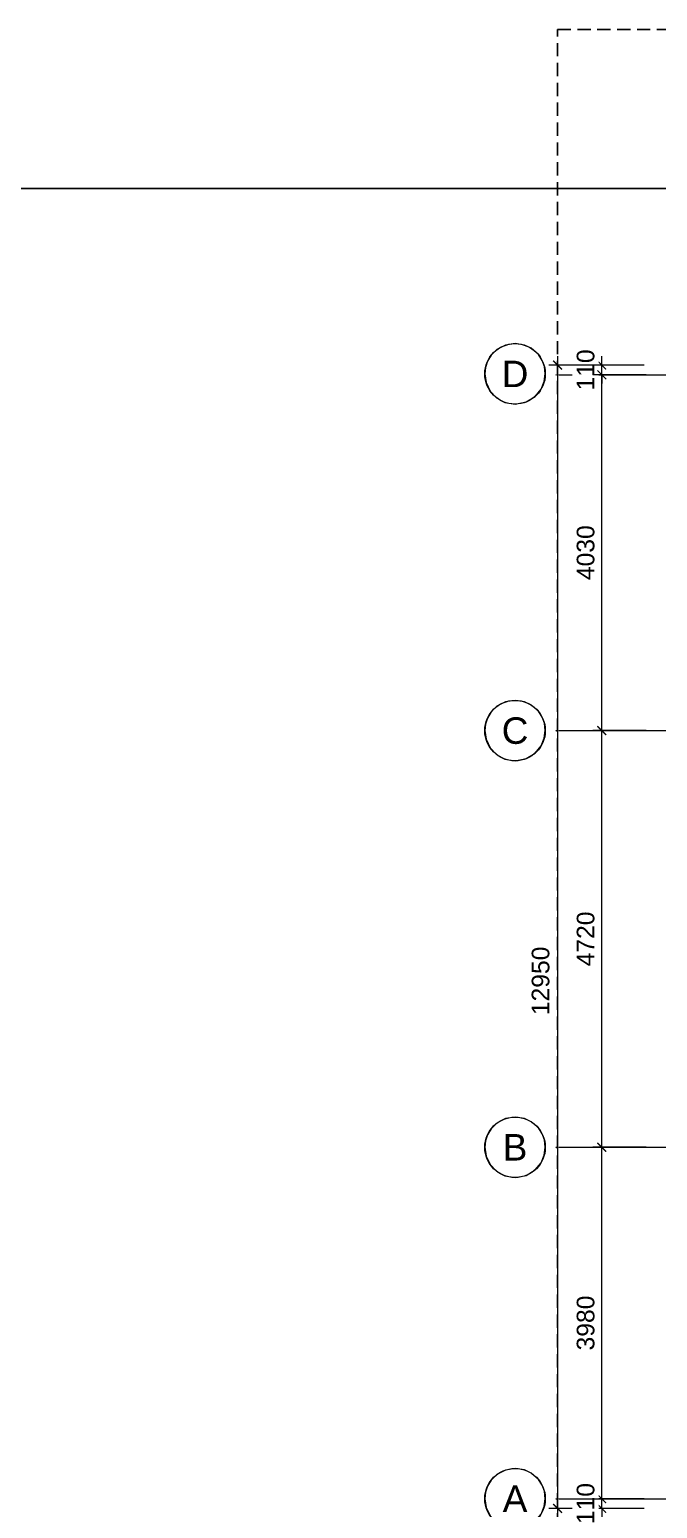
# Model space of a CAD drawing. Header units: millimetres. Extents: x -127141 to 682685, y -1234500 to 49778.
# Drawn here: x 238117 to 245228, y -102450 to -85700 of the extents above; entities that cross this region are included whole.
import ezdxf
from ezdxf.enums import TextEntityAlignment as Align

# ---------------------------------------------------------------- set-up
doc = ezdxf.new("R2010")
doc.units = ezdxf.units.MM
doc.header["$MEASUREMENT"] = 0
doc.set_wipeout_variables(frame=1)
doc.linetypes.add('DASHDOT', pattern=[1, 0.5, -0.25, 0, -0.25])
doc.linetypes.add('HIDDEN', pattern=[0.75, 0.5, -0.25])
for name, color, linetype, lineweight in [('A-DIM', 251, 'Continuous', 15), ('A-KY HIEU', 34, 'Continuous', 20), ('A-NET THAY', 125, 'Continuous', 18), ('A-TRUC', 251, 'DASHDOT', 5)]:
    doc.layers.add(name, color=color, linetype=linetype, lineweight=lineweight)
doc.layers.add('LUOI GIONG', color=160, linetype='Continuous', plot=False)
doc.styles.add('A1-arial', font='arial.ttf', dxfattribs={"width": 0.8})
doc.styles.get("Standard").update_dxf_attribs({"font": 'arial.ttf'})
doc.dimstyles.new('DIM_LAYOUT A2-A3', dxfattribs={"dimscale": 0, "dimtxt": 2, "dimasz": 1, "dimexe": 1, "dimexo": 0, "dimgap": 0.8, "dimtad": 1, "dimdec": 0, "dimlfac": -1, "dimzin": 0, "dimdsep": 46, "dimtxsty": 'Standard', "dimblk": 'ARCHTICK', "dimcen": 1, "dimdle": 1, "dimclrd": 256, "dimclre": 256, "dimclrt": 7, "dimadec": 0, "dimazin": 0, "dimtfac": 1, "dimtdec": 0, "dimtix": 1, "dimtofl": 0, "dimtmove": 2, "dimatfit": 3, "dimldrblk": 'ARCHTICK', "dimfxl": 1, "dimtfill": 1, "dimtolj": 1, "dimtzin": 0, "dimarcsym": 0})

# ---------------------------------------------------------------- blocks, each defined once
blk = doc.blocks.new('_ArchTick')
at = {"color": 0, "linetype": 'ByBlock', "const_width": 0.15}
blk.add_lwpolyline([(-0.5, -0.5), (0.5, 0.5)], dxfattribs=at)
blk = doc.blocks.new('*D1951')
at = {"layer": 'A-DIM', "lineweight": -2, "transparency": 16777216}
for p, q in [((-596, -8860), (-1200, -8860)), ((-1100, -12940), (-1100, -8760)), ((-620, -12840), (-1200, -12840))]:
    blk.add_line(p, q, dxfattribs=at)
at = {"layer": 'Defpoints', "color": 0, "transparency": 16777216}
for p in [(-1100, -8860), (-596, -8860, 0), (-620, -12840, 0)]:
    blk.add_point(p, dxfattribs=at)
at = {"layer": 'A-DIM', "lineweight": -2, "transparency": 16777216, "xscale": 100, "yscale": 100, "zscale": 100}
for p, rotation in [((-1100, -8860), 90), ((-1100, -12840), 270)]:
    blk.add_blockref('_ArchTick', p, dxfattribs=dict(at, rotation=rotation))
at = {"layer": 'A-DIM', "color": 7, "transparency": 16777216, "insert": (-1282, -10850), "char_height": 200, "attachment_point": 5, "rotation": 90, "bg_fill": 3, "box_fill_scale": 1.25, "bg_fill_color": 256, "bg_fill_true_color": 13158600, "bg_fill_transparency": 0}
blk.add_mtext('\\A1;3980', dxfattribs=at)
blk = doc.blocks.new('*D1952')
at = {"layer": 'A-DIM', "lineweight": -2, "transparency": 16777216}
for p, q in [((-596, -4140), (-1200, -4140)), ((-1100, -8960), (-1100, -4040)), ((-596, -8860), (-1200, -8860))]:
    blk.add_line(p, q, dxfattribs=at)
at = {"layer": 'Defpoints', "color": 0, "transparency": 16777216}
for p in [(-1100, -4140), (-596, -4140, 0), (-596, -8860, 0)]:
    blk.add_point(p, dxfattribs=at)
at = {"layer": 'A-DIM', "lineweight": -2, "transparency": 16777216, "xscale": 100, "yscale": 100, "zscale": 100}
for p, rotation in [((-1100, -4140), 90), ((-1100, -8860), 270)]:
    blk.add_blockref('_ArchTick', p, dxfattribs=dict(at, rotation=rotation))
at = {"layer": 'A-DIM', "color": 7, "transparency": 16777216, "insert": (-1282, -6500), "char_height": 200, "attachment_point": 5, "rotation": 90, "bg_fill": 3, "box_fill_scale": 1.25, "bg_fill_color": 256, "bg_fill_true_color": 13158600, "bg_fill_transparency": 0}
blk.add_mtext('\\A1;4720', dxfattribs=at)
blk = doc.blocks.new('*D1956')
at = {"layer": 'A-DIM', "lineweight": -2, "transparency": 16777216}
for p, q in [((-1100, 0), (-1100, 100)), ((-620, 0), (-1200, 0)), ((-620, -110), (-1200, -110)), ((-1100, -110), (-1100, -210))]:
    blk.add_line(p, q, dxfattribs=at)
at = {"layer": 'Defpoints', "color": 0, "transparency": 16777216}
for p in [(-620, 0), (-620, -110)]:
    blk.add_point(p, dxfattribs=at)
at = {"layer": 'A-DIM', "lineweight": -2, "transparency": 16777216, "xscale": 100, "yscale": 100, "zscale": 100}
for p, rotation in [((-1100, 0), 270), ((-1100, -110), 90)]:
    blk.add_blockref('_ArchTick', p, dxfattribs=dict(at, rotation=rotation))
at = {"layer": 'A-DIM', "color": 7, "transparency": 16777216, "insert": (-1282, -55), "char_height": 200, "attachment_point": 5, "rotation": 90, "bg_fill": 3, "box_fill_scale": 1.25, "bg_fill_color": 256, "bg_fill_true_color": 13158600, "bg_fill_transparency": 0}
blk.add_mtext('\\A1;110', dxfattribs=at)
at = {"layer": 'Defpoints', "color": 0, "transparency": 16777216}
blk.add_point((-1100, -110), dxfattribs=at)
blk = doc.blocks.new('*D1958')
at = {"layer": 'A-DIM', "lineweight": -2, "transparency": 16777216}
for p, q in [((-1600, 100), (-1600, -13050)), ((-620, 0), (-1700, 0)), ((-620, -12950), (-1700, -12950))]:
    blk.add_line(p, q, dxfattribs=at)
at = {"layer": 'Defpoints', "color": 0, "transparency": 16777216}
for p in [(-620, 0), (-1600, -12950), (-620, -12950, 0)]:
    blk.add_point(p, dxfattribs=at)
at = {"layer": 'A-DIM', "lineweight": -2, "transparency": 16777216, "xscale": 100, "yscale": 100, "zscale": 100}
for p, rotation in [((-1600, 0), 90), ((-1600, -12950), 270)]:
    blk.add_blockref('_ArchTick', p, dxfattribs=dict(at, rotation=rotation))
at = {"layer": 'A-DIM', "color": 7, "transparency": 16777216, "insert": (-1792, -6975), "char_height": 200, "attachment_point": 5, "rotation": 90, "bg_fill": 3, "box_fill_scale": 1.25, "bg_fill_color": 256, "bg_fill_true_color": 13158600, "bg_fill_transparency": 0}
blk.add_mtext('\\A1;12950', dxfattribs=at)
blk = doc.blocks.new('*D1959')
at = {"layer": 'A-DIM', "lineweight": -2, "transparency": 16777216}
for p, q in [((-620, -12840), (-1200, -12840)), ((-1100, -12840), (-1100, -12740)), ((-620, -12950), (-1200, -12950)), ((-1100, -12950), (-1100, -13050))]:
    blk.add_line(p, q, dxfattribs=at)
at = {"layer": 'Defpoints', "color": 0, "transparency": 16777216}
for p in [(-620, -12840), (-620, -12950)]:
    blk.add_point(p, dxfattribs=at)
at = {"layer": 'A-DIM', "lineweight": -2, "transparency": 16777216, "xscale": 100, "yscale": 100, "zscale": 100}
for p, rotation in [((-1100, -12840), 270), ((-1100, -12950), 90)]:
    blk.add_blockref('_ArchTick', p, dxfattribs=dict(at, rotation=rotation))
at = {"layer": 'A-DIM', "color": 7, "transparency": 16777216, "insert": (-1282, -12895), "char_height": 200, "attachment_point": 5, "rotation": 90, "bg_fill": 3, "box_fill_scale": 1.25, "bg_fill_color": 256, "bg_fill_true_color": 13158600, "bg_fill_transparency": 0}
blk.add_mtext('\\A1;110', dxfattribs=at)
at = {"layer": 'Defpoints', "color": 0, "transparency": 16777216}
blk.add_point((-1100, -12950), dxfattribs=at)
blk = doc.blocks.new('*D1966')
at = {"layer": 'A-DIM', "lineweight": -2, "transparency": 16777216}
for p, q in [((-596, -110), (-1200, -110)), ((-1100, -4240), (-1100, -10)), ((-596, -4140), (-1200, -4140))]:
    blk.add_line(p, q, dxfattribs=at)
at = {"layer": 'Defpoints', "color": 0, "transparency": 16777216}
for p in [(-1100, -110), (-596, -110, 0), (-596, -4140, 0)]:
    blk.add_point(p, dxfattribs=at)
at = {"layer": 'A-DIM', "lineweight": -2, "transparency": 16777216, "xscale": 100, "yscale": 100, "zscale": 100}
for p, rotation in [((-1100, -110), 90), ((-1100, -4140), 270)]:
    blk.add_blockref('_ArchTick', p, dxfattribs=dict(at, rotation=rotation))
at = {"layer": 'A-DIM', "color": 7, "transparency": 16777216, "insert": (-1282, -2125), "char_height": 200, "attachment_point": 5, "rotation": 90, "bg_fill": 3, "box_fill_scale": 1.25, "bg_fill_color": 256, "bg_fill_true_color": 13158600, "bg_fill_transparency": 0}
blk.add_mtext('\\A1;4030', dxfattribs=at)
blk = doc.blocks.new('Tag - Metric')
blk.add_lwpolyline([(0, 3.44), (-1.1, 3.26), (-2.06, 2.76), (-2.71, 2.12), (-3.13, 1.43), (-3.37, 0.73), (-3.44, 0), (-3.3, -0.99), (-2.83, -1.96), (-2.11, -2.72), (-1.16, -3.24), (0, -3.44), (1.28, -3.19), (2.29, -2.57), (2.96, -1.75), (3.33, -0.88), (3.44, 0), (3.34, 0.84), (3.08, 1.53), (2.65, 2.2), (1.84, 2.91), (1.07, 3.27), (0, 3.44)], close=True)
blk.add_circle((0, 0), 3.44)
at = {"style": 'A1-arial', "flags": 8}
blk.add_attdef('1', text='', height=3, dxfattribs=at).set_placement((0, 0), align=Align.MIDDLE_CENTER)
blk = doc.blocks.new('HE COT A3.1')
at = {"layer": 'A-TRUC', "ltscale": 3}
for p, q in [((-1624.7, -110, 0), (10995.9, -110, 0)), ((-1579.2, -110, 0), (10836.6, -110, 0))]:
    blk.add_line(p, q, dxfattribs=at)
at = {"layer": 'A-KY HIEU'}
ref = blk.add_blockref('Tag - Metric', (-2082, -100, 0), dxfattribs=dict(at, xscale=99.58625416537795, yscale=99.58625416537795, zscale=99.58625416537795))
ref.add_attrib('DETAIL#', 'D', dxfattribs={"layer": '0', "height": 300, "style": 'A1-arial'}).set_placement((-2082, -100, 0), align=Align.MIDDLE_CENTER)
ref = blk.add_blockref('Tag - Metric', (-2082, -4140, 0), dxfattribs=dict(at, xscale=99.58625416537795, yscale=99.58625416537795, zscale=99.58625416537795))
ref.add_attrib('DETAIL#', 'C', dxfattribs={"layer": '0', "height": 300, "style": 'A1-arial'}).set_placement((-2082, -4140, 0), align=Align.MIDDLE_CENTER)
ref = blk.add_blockref('Tag - Metric', (-2082, -8860, 0), dxfattribs=dict(at, xscale=99.58625416537795, yscale=99.58625416537795, zscale=99.58625416537795))
ref.add_attrib('DETAIL#', 'B', dxfattribs={"layer": '0', "height": 300, "style": 'A1-arial'}).set_placement((-2082, -8860, 0), align=Align.MIDDLE_CENTER)
ref = blk.add_blockref('Tag - Metric', (-2082, -12839.7, 0), dxfattribs=dict(at, xscale=99.58625416537795, yscale=99.58625416537795, zscale=99.58625416537795))
ref.add_attrib('DETAIL#', 'A', dxfattribs={"layer": '0', "height": 300, "style": 'A1-arial'}).set_placement((-2082, -12839.7, 0), align=Align.MIDDLE_CENTER)
at = {"layer": 'A-DIM'}
dim = blk.add_linear_dim(base=(-1100, -8860, 0), p1=(-619.7, -12840, 0), p2=(-595.7, -8860, 0), angle=270, dimstyle='DIM_LAYOUT A2-A3', override={"dimscale": 100}, dxfattribs=at)
dim.commit()
dim.dimension.update_dxf_attribs({"geometry": '*D1951', "text_midpoint": (-1282.2, -10850, 0)})
for base, p1, p2, angle, picture, middle in [((-1100, -110, 0), (-619.7, 0, 0), (-619.7, -110, 0), 90, '*D1956', (-1282.1, -55, 0)), ((-1100, -4140, 0), (-595.7, -8860, 0), (-595.7, -4140, 0), 270, '*D1952', (-1282.1, -6500, 0))]:
    dim = blk.add_linear_dim(base=base, p1=p1, p2=p2, angle=angle, dimstyle='DIM_LAYOUT A2-A3', override={"dimscale": 100}, dxfattribs=at)
    dim.commit()
    dim.dimension.update_dxf_attribs({"geometry": picture, "text_midpoint": middle})
dim = blk.add_linear_dim(base=(-1600, -12949.8, 0), p1=(-619.7, 0, 0), p2=(-619.7, -12949.8, 0), angle=90, dimstyle='DIM_LAYOUT A2-A3', override={"dimscale": 100}, dxfattribs=at)
dim.commit()
dim.dimension.update_dxf_attribs({"geometry": '*D1958', "text_midpoint": (-1792.3, -6975.1, 0), "dimtype": 160})
at = {"layer": 'A-TRUC', "ltscale": 3}
for p, q in [((-1624.7, -8860, 0), (10995.9, -8860, 0)), ((-1579.2, -8860, 0), (10836.6, -8860, 0))]:
    blk.add_line(p, q, dxfattribs=at)
at = {"layer": 'A-DIM'}
for base, p1, p2, angle, picture, middle in [((-1100, -110, 0), (-595.7, -4140, 0), (-595.7, -110, 0), 270, '*D1966', (-1282.2, -2125, 0)), ((-1100, -12949.8, 0), (-619.7, -12840, 0), (-619.7, -12949.8, 0), 90, '*D1959', (-1282.1, -12894.9, 0))]:
    dim = blk.add_linear_dim(base=base, p1=p1, p2=p2, angle=angle, dimstyle='DIM_LAYOUT A2-A3', override={"dimscale": 100}, dxfattribs=at)
    dim.commit()
    dim.dimension.update_dxf_attribs({"geometry": picture, "text_midpoint": middle})
at = {"layer": 'A-TRUC', "ltscale": 3}
for p, q in [((-1624.7, -4140, 0), (10995.9, -4140, 0)), ((-1579.2, -4140, 0), (10836.6, -4140, 0)), ((-1624.7, -12840, 0), (10995.9, -12840, 0)), ((-1579.2, -12840, 0), (10836.6, -12840, 0))]:
    blk.add_line(p, q, dxfattribs=at)
at = {"layer": 'Defpoints', "color": 1, "linetype": 'HIDDEN', "ltscale": 300, "elevation": 0}
blk.add_lwpolyline([(-1600, 3800), (10800, 3800), (10800, -17202.8), (-1600, -17202.8)], close=True, dxfattribs=at)

msp = doc.modelspace()

# ---------------------------------------------------------------- linework, layer by layer
at = {"layer": 'LUOI GIONG'}
msp.add_lwpolyline([(220697.5, -112500), (245697.5, -112500), (245697.5, -87500), (220697.5, -87500)], close=True, dxfattribs=at)

# ---------------------------------------------------------------- next in the draw order: block references
at = {"layer": 'A-NET THAY'}
msp.add_blockref('HE COT A3.1', (245697.5, -89500), dxfattribs=at)

doc.saveas('drawing.dxf')
